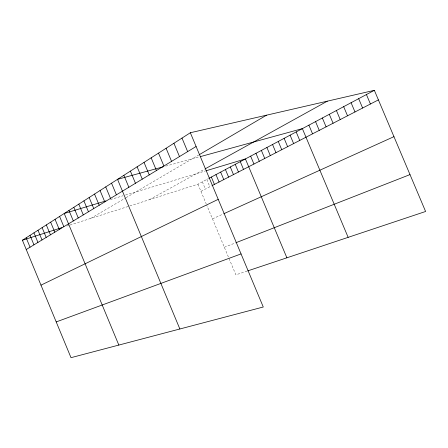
<?xml version="1.0" encoding="UTF-8"?>
<svg xmlns="http://www.w3.org/2000/svg" width="448" height="448" viewBox="0 0 448 448"><rect width="100%" height="100%" fill="white"/><g stroke="black" fill="none" stroke-linecap="round" stroke-linejoin="round"><path stroke-width="0.34" stroke-dasharray="2.24 1.68" d="M90.703 218.434L125.485 198.01M126.078 197.663L198.71 155.014M149.531 199.646L204.557 169.17M129.763 205.962L197.96 184.184L208.505 178.573M200.95 191.346L211.562 185.881M212.464 218.865L223.311 213.954M224.336 247.251L235.43 242.911M247.206 271.057L235.872 274.842L206.707 205.1M66.842 226.05L69.317 225.26M69.978 225.047L129.125 206.164M110.37 199.584L123.049 195.765M125.524 195.02L205.475 170.957M165.794 166.107L199.634 156.822M206.802 179.48L209.854 186.76M202.345 181.849L205.363 189.073M197.96 184.184L206.181 203.851"/><path stroke-width="0.67" d="M190.344 132.742L263.273 307.009L71.002 357.672L22.4 240.24L190.344 132.742L374.36 90.328L425.6 211.484L247.817 270.85M26.236 249.514L196.095 146.49M199.276 154.683L266.554 115.175M205.145 168.846L327.348 101.164M209.076 178.27L374.36 90.328M212.134 185.584L378.403 99.893M40.986 285.152L218.21 199.338M223.894 213.685L393.954 136.657M236.029 242.676L409.998 174.602M56.207 321.922L241.052 253.915M22.4 240.24L61.897 227.629M105.84 200.945L64.215 213.478L118.832 345.072M206.114 170.766L245.414 158.934L286.888 257.807M163.111 166.841L117.533 179.346L179.861 328.989M200.295 156.638L302.372 128.632L348.141 237.35M366.425 94.55L370.423 104.009M358.669 98.678L362.617 108.03M351.081 102.71L354.99 111.961M343.666 106.658L347.525 115.808M336.409 110.522L340.228 119.571M329.308 114.296L333.082 123.25M322.358 117.998L326.094 126.851M315.554 121.615L319.25 130.379M308.896 125.16L312.547 133.834M296.167 131.93L299.746 140.431M290.086 135.167L293.625 143.584M284.122 138.342L287.627 146.675M278.27 141.45L281.742 149.71M272.535 144.502L275.974 152.684M266.907 147.498L270.306 155.602M261.38 150.438L264.751 158.469M255.959 153.322L259.297 161.28M250.639 156.156L253.943 164.035M240.285 161.666L243.527 169.406M235.245 164.349L238.459 172.015M230.294 166.981L233.481 174.586M225.434 169.568L228.586 177.106M220.651 172.11L223.782 179.581M215.958 174.608L219.061 182.017M211.344 177.066L214.418 184.408M181.994 138.085L187.65 151.609M173.919 143.259L179.48 156.565M166.096 148.266L171.567 161.364M158.514 153.121L163.901 166.018M151.161 157.825L156.464 170.526M144.032 162.389L149.251 174.899M137.116 166.813L142.257 179.144M130.396 171.114L135.464 183.266M123.872 175.291L128.862 187.27M111.552 183.176L116.402 194.824M105.728 186.906L110.51 198.397M100.061 190.534L104.776 201.874M94.539 194.068L99.193 205.262M89.158 197.512L93.755 208.561M83.916 200.866L88.452 211.781M78.809 204.137L83.283 214.911M73.825 207.329L78.243 217.969M68.958 210.437L73.326 220.954M59.584 216.44L63.846 226.705M55.065 219.335L59.27 229.477M50.646 222.163L54.802 232.187M46.334 224.924L50.439 234.836M42.118 227.623L46.178 237.418M37.996 230.261L42.011 239.949M33.964 232.837L37.934 242.418M30.027 235.362L33.947 244.838M26.169 237.826L30.05 247.201"/></g></svg>
